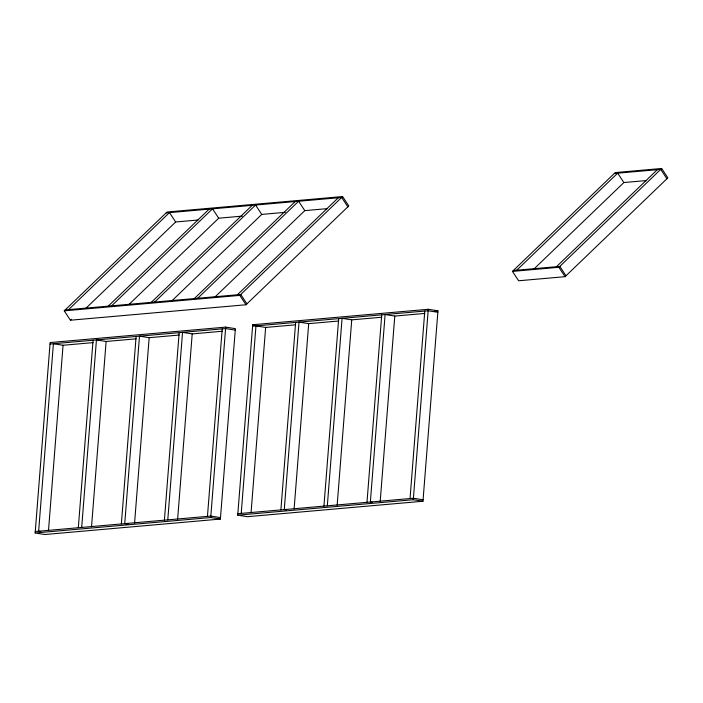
<?xml version="1.0" encoding="UTF-8"?>
<svg xmlns="http://www.w3.org/2000/svg" width="703" height="703" viewBox="0 0 703 703"><rect width="100%" height="100%" fill="white"/><g stroke="black" fill="none" stroke-linecap="round" stroke-linejoin="round"><path stroke-width="1.05" d="M35.15 532.979L50.133 342.563L225.698 327.115L235.373 328.644L220.391 519.06L44.825 534.517L35.15 532.979L210.715 517.531L220.391 519.06M48.489 530.572L63.068 345.261L93.095 342.616M78.314 527.725L93.068 340.243M81.689 527.435L96.443 339.944L106.118 341.473L136.136 338.828M91.531 526.784L106.118 341.473M121.364 523.937L136.118 336.447M134.581 522.997L149.168 337.686L179.186 335.041M164.405 520.15L179.16 332.66M167.78 519.851L182.543 332.37L192.209 333.899L222.236 331.254M177.631 519.209L192.209 333.899M207.455 516.362L222.21 328.872M210.715 517.531L225.698 327.115M237.728 515.158L252.711 324.733L428.276 309.285L437.951 310.823L422.969 501.239L247.403 516.687L237.728 515.158L413.294 499.71L422.969 501.239M241.217 513.392L255.971 325.902L265.646 327.44L295.664 324.795M251.059 512.742L265.646 327.44M280.892 509.903L295.647 322.413M294.109 508.954L308.696 323.644L338.714 321.007M323.934 506.116L338.688 318.626M327.317 505.817L342.071 318.327L351.737 319.856L381.764 317.22M337.159 505.167L351.737 319.856M366.984 502.329L381.738 314.839M380.209 501.38L394.787 316.069L424.814 313.433M410.034 498.541L424.788 311.051M413.294 499.71L428.276 309.285M64.245 310.84L167.042 212.016L342.607 196.559L348.793 205.935L245.997 304.759L70.432 320.208L64.245 310.84L239.811 295.383L342.607 196.559M68.56 309.636L169.476 212.614L175.662 221.981L198.184 220.004M70.432 320.208L71.372 319.303M85.784 308.397L175.662 221.981M108.227 306.148L209.151 209.125M111.601 305.849L212.526 208.826L218.712 218.194L242.298 216.12M128.834 304.61L218.712 218.194M151.277 302.36L252.201 205.338M154.651 302.062L255.576 205.039L261.762 214.406L285.348 212.332M171.093 301.578L261.762 214.406M194.327 298.573L295.242 201.55M197.701 298.274L298.617 201.251L304.812 210.619L327.326 208.642M214.925 297.035L304.812 210.619M237.368 294.785L338.292 197.763M512.443 271.393L615.239 172.569L661.664 168.483L667.85 177.859L565.054 276.683L518.629 280.769L512.443 271.393L558.867 267.307L661.664 168.483M516.758 270.198L617.682 173.175L623.869 182.543L646.382 180.566M533.981 268.959L623.869 182.543M556.433 266.709L657.349 169.687M166.101 212.912L341.667 197.464L347.853 206.831M614.299 173.474L660.723 169.388L666.91 178.755M65.186 309.935L240.751 294.487L246.938 303.854M513.383 270.497L559.808 266.411L565.994 275.778M50.018 344.031L225.584 328.573L235.259 330.111M252.597 326.201L428.162 310.752L437.837 312.281M434.682 311.104L437.951 310.823M35.264 531.521L210.83 516.064L220.505 517.601M237.842 513.691L413.408 498.242L423.083 499.771M394.787 316.069L385.112 314.54L370.358 502.03L372.511 502.373M308.696 323.644L299.021 322.115L284.267 509.605L286.411 509.947M252.711 324.733L254.829 325.067M149.168 337.686L139.493 336.157L124.739 523.647L127.964 524.157M63.068 345.261L53.402 343.732L38.639 531.222L40.792 531.556M558.867 267.307L565.054 276.683M239.811 295.383L245.997 304.759"/></g></svg>
